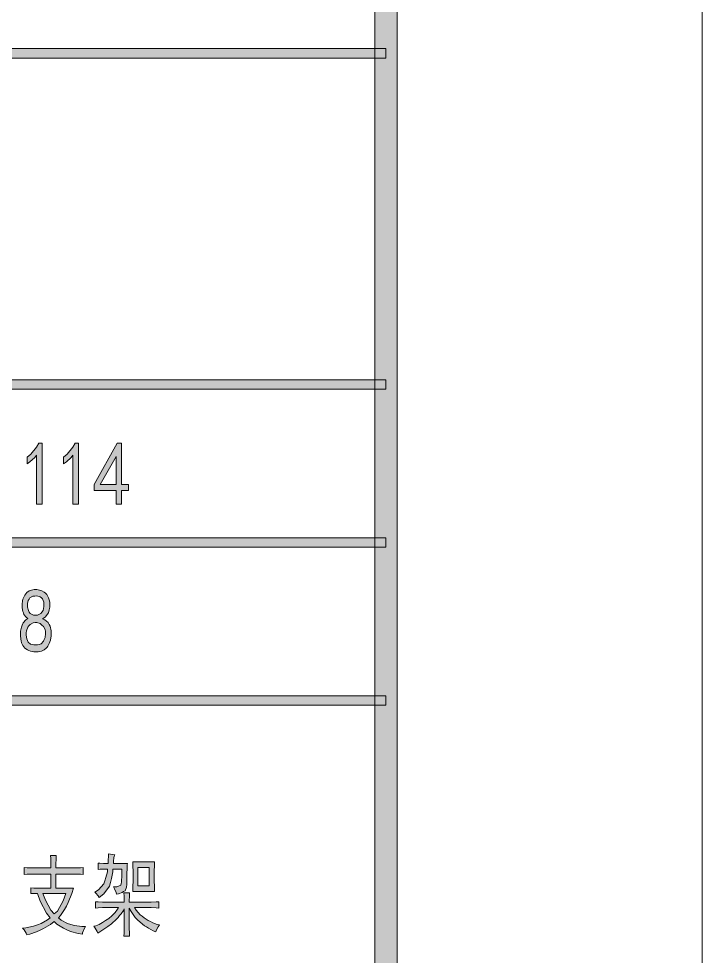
# Model space of a CAD drawing. Header units: millimetres. Extents: x 0 to 586, y 0 to 414.
# Drawn here: x 564.32 to 585.63, y 28.57 to 57.79 of the extents above; entities that cross this region are included whole.
import ezdxf

# ---------------------------------------------------------------- set-up
doc = ezdxf.new("R2010")
doc.units = ezdxf.units.MM

msp = doc.modelspace()

# ---------------------------------------------------------------- hatches: boundary and pattern name
h = msp.add_hatch(color=0)
h.dxf.hatch_style = 2
h.paths.add_polyline_path([(576.117861, 9.514417), (575.429944, 10.205861), (575.429944, 403.877639), (576.117861, 404.569083)])
h = msp.add_hatch(color=0)
h.dxf.hatch_style = 2
h.paths.add_polyline_path([(541.390417, 56.560861), (541.390417, 56.857194), (575.772139, 56.857194), (575.772139, 56.560861)])
h = msp.add_hatch(color=0)
h.dxf.hatch_style = 2
h.paths.add_polyline_path([(575.772139, 46.534917), (575.772139, 46.238583), (541.390417, 46.238583), (541.390417, 46.534917)])
h = msp.add_hatch(color=0)
h.dxf.hatch_style = 2
h.paths.add_polyline_path([(564.878361, 44.188944), (564.821917, 44.114861), (564.67375, 43.977278), (564.585556, 43.91025), (564.585556, 44.121917), (564.698444, 44.213639), (564.878361, 44.435889), (564.948917, 44.562889), (565.05475, 44.562889), (565.05475, 42.657889), (564.878361, 42.657889)])
h = msp.add_hatch(color=0)
h.dxf.hatch_style = 2
h.paths.add_polyline_path([(566.014306, 44.188944), (565.954333, 44.114861), (565.809694, 43.977278), (565.7215, 43.91025), (565.7215, 44.121917), (565.830861, 44.213639), (566.014306, 44.435889), (566.084861, 44.562889), (566.190694, 44.562889), (566.190694, 42.657889), (566.014306, 42.657889)])
h = msp.add_hatch(color=0)
h.paths.add_polyline_path([(567.361917, 43.081222), (566.677528, 43.081222), (566.677528, 43.268194), (567.397194, 44.562889), (567.527722, 44.562889), (567.527722, 43.268194), (567.742917, 43.268194), (567.742917, 43.081222), (567.527722, 43.081222), (567.527722, 42.657889), (567.361917, 42.657889)])
h.paths.add_polyline_path([(567.361917, 43.268194), (567.361917, 44.143083), (566.8645, 43.268194)])
h = msp.add_hatch(color=0)
h.dxf.hatch_style = 2
h.paths.add_polyline_path([(575.772139, 41.610139), (575.772139, 41.313806), (541.390417, 41.313806), (541.390417, 41.610139)])
h = msp.add_hatch(color=0)
h.paths.add_polyline_path([(564.377417, 38.629167), (564.377417, 38.696194), (564.405639, 38.826722), (564.433861, 38.890222), (564.458556, 38.953722), (564.54675, 39.056028), (564.61025, 39.094833), (564.557333, 39.133639), (564.486778, 39.221833), (564.469139, 39.267694), (564.4515, 39.313556), (564.430333, 39.422917), (564.426806, 39.482889), (564.426806, 39.542861), (564.437389, 39.648694), (564.455028, 39.694556), (564.469139, 39.736889), (564.515, 39.821556), (564.54675, 39.860361), (564.5785, 39.899167), (564.645528, 39.952083), (564.684333, 39.966194), (564.723139, 39.980306), (564.804278, 39.994417), (564.850139, 39.994417), (564.892472, 39.994417), (564.973611, 39.980306), (565.008889, 39.969722), (565.044167, 39.959139), (565.11825, 39.913278), (565.157056, 39.878), (565.199389, 39.839194), (565.255833, 39.736889), (565.273472, 39.673389), (565.291111, 39.606361), (565.291111, 39.451139), (565.269944, 39.362944), (565.248778, 39.27475), (565.146472, 39.133639), (565.061806, 39.08425), (565.135889, 39.056028), (565.241722, 38.971361), (565.273472, 38.911389), (565.305222, 38.854944), (565.336972, 38.713833), (565.336972, 38.629167), (565.336972, 38.548028), (565.315806, 38.413972), (565.294639, 38.364583), (565.277, 38.315194), (565.231139, 38.230528), (565.206444, 38.198778), (565.18175, 38.167028), (565.11825, 38.114111), (565.075917, 38.092944), (565.033583, 38.075306), (564.92775, 38.054139), (564.860722, 38.054139), (564.797222, 38.054139), (564.687861, 38.075306), (564.642, 38.092944), (564.592611, 38.114111), (564.515, 38.170556), (564.486778, 38.209361), (564.455028, 38.248167), (564.412694, 38.339889), (564.402111, 38.392806), (564.391528, 38.445722), (564.377417, 38.565667)])
h.paths.add_polyline_path([(564.560861, 38.643278), (564.557333, 38.57625), (564.574972, 38.459833), (564.596139, 38.410444), (564.617306, 38.357528), (564.687861, 38.294028), (564.740778, 38.283444), (564.797222, 38.269333), (564.906583, 38.269333), (564.963028, 38.286972), (565.023, 38.304611), (565.100611, 38.382222), (565.121778, 38.442194), (565.146472, 38.502167), (565.160583, 38.625639), (565.153528, 38.685611), (565.146472, 38.745583), (565.093556, 38.847889), (565.044167, 38.890222), (564.994778, 38.932556), (564.888944, 38.967833), (564.8325, 38.964306), (564.772528, 38.95725), (564.677278, 38.907861), (564.642, 38.862), (564.603194, 38.819667), (564.564389, 38.706778)])
h.paths.add_polyline_path([(564.592611, 39.504056), (564.592611, 39.451139), (564.624361, 39.345306), (564.652583, 39.295917), (564.684333, 39.246528), (564.783111, 39.197139), (564.850139, 39.197139), (564.913639, 39.197139), (565.015944, 39.246528), (565.047694, 39.295917), (565.082972, 39.345306), (565.111194, 39.46525), (565.111194, 39.532278), (565.107667, 39.602833), (565.068861, 39.705139), (565.030056, 39.736889), (564.99125, 39.772167), (564.892472, 39.800389), (564.825444, 39.793333), (564.761944, 39.789806), (564.670222, 39.740417), (564.645528, 39.698083), (564.617306, 39.659278), (564.592611, 39.5605)])
h = msp.add_hatch(color=0)
h.dxf.hatch_style = 2
h.paths.add_polyline_path([(575.772139, 36.681833), (575.772139, 36.389028), (541.390417, 36.389028), (541.390417, 36.681833)])
h = msp.add_hatch(color=0)
h.paths.add_polyline_path([(564.698444, 30.518806), (564.698444, 30.695194), (564.790167, 30.688139), (564.955972, 30.684611), (565.026528, 30.684611), (565.326389, 30.684611), (565.326389, 31.125583), (564.839556, 31.125583), (564.758417, 31.125583), (564.585556, 31.122056), (564.493833, 31.115), (564.493833, 31.326667), (564.585556, 31.319611), (564.754889, 31.316083), (564.828972, 31.316083), (565.326389, 31.316083), (565.326389, 31.421917), (565.322861, 31.615944), (565.319333, 31.704139), (565.495722, 31.704139), (565.492194, 31.615944), (565.485139, 31.421917), (565.485139, 31.316083), (566.017833, 31.316083), (566.088389, 31.316083), (566.247139, 31.319611), (566.335333, 31.326667), (566.335333, 31.115), (566.247139, 31.122056), (566.088389, 31.125583), (566.017833, 31.125583), (565.485139, 31.125583), (565.485139, 30.684611), (566.035472, 30.684611), (565.982556, 30.518806), (565.869667, 30.240111), (565.809694, 30.13075), (565.749722, 30.021389), (565.629778, 29.837944), (565.566278, 29.763861), (565.650944, 29.693306), (565.841444, 29.587472), (565.950806, 29.555722), (566.060167, 29.520444), (566.289472, 29.488694), (566.409417, 29.488694), (566.363556, 29.414611), (566.314167, 29.298194), (566.310639, 29.255861), (566.176583, 29.2735), (565.936694, 29.337), (565.827333, 29.389917), (565.717972, 29.439306), (565.516889, 29.566306), (565.425167, 29.643917), (565.319333, 29.55925), (565.100611, 29.428722), (564.99125, 29.375806), (564.878361, 29.326417), (564.670222, 29.255861), (564.574972, 29.234694), (564.560861, 29.284083), (564.493833, 29.389917), (564.440917, 29.442833), (564.550278, 29.449889), (564.783111, 29.499278), (564.906583, 29.545139), (565.026528, 29.587472), (565.224083, 29.696833), (565.301694, 29.763861), (565.185278, 29.904972), (564.99125, 30.278917), (564.910111, 30.518806)])
h.paths.add_polyline_path([(565.079444, 30.518806), (565.153528, 30.314194), (565.329917, 29.996694), (565.432222, 29.887333), (565.531, 29.975528), (565.710917, 30.2895), (565.795583, 30.518806)])
h = msp.add_hatch(color=0)
h.dxf.hatch_style = 2
h.paths.add_polyline_path([(567.319583, 31.725306), (567.309, 31.704139), (567.287833, 31.640639), (567.284306, 31.601833), (567.280778, 31.563028), (567.27725, 31.492472), (567.27725, 31.460722), (567.711167, 31.460722), (567.707639, 31.414861), (567.700583, 31.27375), (567.697056, 31.1785), (567.693528, 31.079722), (567.69, 30.896278), (567.69, 30.804556), (567.686472, 30.716361), (567.637083, 30.603472), (567.591222, 30.578778), (567.545361, 30.554083), (567.436, 30.51175), (567.3725, 30.497639), (567.361917, 30.550556), (567.312528, 30.666972), (567.27725, 30.726944), (567.386611, 30.726944), (567.506556, 30.779861), (567.517139, 30.82925), (567.524194, 30.878639), (567.534778, 31.104417), (567.534778, 31.280806), (567.259611, 31.280806), (567.252556, 31.192611), (567.217278, 30.984472), (567.182, 30.868056), (567.15025, 30.748111), (566.973861, 30.51175), (566.83275, 30.395333), (566.801, 30.444722), (566.730444, 30.529389), (566.691639, 30.561139), (566.815111, 30.63875), (566.973861, 30.818667), (567.009139, 30.917444), (567.044417, 31.016222), (567.08675, 31.199667), (567.090278, 31.280806), (567.019722, 31.280806), (566.970333, 31.280806), (566.860972, 31.277278), (566.797472, 31.270222), (566.797472, 31.471306), (566.850389, 31.46425), (566.963278, 31.460722), (567.019722, 31.460722), (567.107917, 31.460722), (567.111444, 31.548917), (567.1185, 31.697083), (567.1185, 31.757056)])
h = msp.add_hatch(color=0)
h.paths.add_polyline_path([(568.561361, 31.503056), (568.557833, 31.414861), (568.550778, 31.199667), (568.550778, 31.072667), (568.550778, 30.949194), (568.557833, 30.705778), (568.561361, 30.585833), (567.8805, 30.585833), (567.884028, 30.705778), (567.887556, 30.945667), (567.887556, 31.062083), (567.887556, 31.182028), (567.884028, 31.404278), (567.8805, 31.503056)])
h.paths.add_polyline_path([(568.392028, 30.762222), (568.392028, 31.326667), (568.03925, 31.326667), (568.03925, 30.762222)])
h = msp.add_hatch(color=0)
h.dxf.hatch_style = 2
h.paths.add_polyline_path([(567.612389, 30.250694), (567.612389, 30.296556), (567.608861, 30.441194), (567.605333, 30.539972), (567.781722, 30.539972), (567.778194, 30.434139), (567.771139, 30.2895), (567.771139, 30.250694), (568.384972, 30.250694), (568.452, 30.250694), (568.603694, 30.25775), (568.695417, 30.264806), (568.695417, 30.063722), (568.603694, 30.074306), (568.452, 30.084889), (568.384972, 30.084889), (567.933417, 30.084889), (567.989861, 29.996694), (568.109806, 29.859111), (568.169778, 29.809722), (568.233278, 29.760333), (568.363806, 29.675667), (568.434361, 29.643917), (568.501389, 29.608639), (568.6425, 29.55925), (568.713056, 29.545139), (568.667194, 29.478111), (568.61075, 29.365222), (568.596639, 29.322889), (568.511972, 29.361694), (568.367333, 29.439306), (568.303833, 29.478111), (568.243861, 29.516917), (568.106278, 29.629806), (568.028667, 29.703889), (567.954583, 29.777972), (567.824056, 29.957889), (567.771139, 30.063722), (567.771139, 29.499278), (567.771139, 29.442833), (567.778194, 29.287611), (567.781722, 29.188833), (567.605333, 29.188833), (567.608861, 29.284083), (567.612389, 29.439306), (567.612389, 29.499278), (567.612389, 30.042556), (567.587694, 29.993167), (567.513611, 29.887333), (567.46775, 29.830889), (567.421889, 29.774444), (567.319583, 29.672139), (567.266667, 29.626278), (567.21375, 29.580417), (567.097333, 29.492222), (567.037361, 29.449889), (566.973861, 29.407556), (566.850389, 29.326417), (566.790417, 29.287611), (566.765722, 29.337), (566.70575, 29.442833), (566.663417, 29.499278), (566.726917, 29.516917), (566.836278, 29.55925), (566.885667, 29.587472), (566.935056, 29.615694), (567.033833, 29.675667), (567.079694, 29.710944), (567.129083, 29.742694), (567.231389, 29.827361), (567.280778, 29.880278), (567.330167, 29.933194), (567.407778, 30.0355), (567.436, 30.084889), (567.002083, 30.084889), (566.938583, 30.084889), (566.797472, 30.074306), (566.716333, 30.063722), (566.716333, 30.264806), (566.797472, 30.25775), (566.938583, 30.250694), (567.002083, 30.250694)])

# ---------------------------------------------------------------- linework, layer by layer
at = {"color": 0, "lineweight": 0}
for points in [[(0, 0), (585.632278, 0), (585.632278, 414.0835), (0, 414.0835)], [(576.117861, 9.514417), (575.429944, 10.205861), (575.429944, 403.877639), (576.117861, 404.569083)], [(541.390417, 56.560861), (541.390417, 56.857194), (575.772139, 56.857194), (575.772139, 56.560861)], [(575.772139, 46.534917), (575.772139, 46.238583), (541.390417, 46.238583), (541.390417, 46.534917)], [(564.878361, 44.188944), (564.821917, 44.114861), (564.67375, 43.977278), (564.585556, 43.91025), (564.585556, 44.121917), (564.698444, 44.213639), (564.878361, 44.435889), (564.948917, 44.562889), (565.05475, 44.562889), (565.05475, 42.657889), (564.878361, 42.657889)], [(566.014306, 44.188944), (565.954333, 44.114861), (565.809694, 43.977278), (565.7215, 43.91025), (565.7215, 44.121917), (565.830861, 44.213639), (566.014306, 44.435889), (566.084861, 44.562889), (566.190694, 44.562889), (566.190694, 42.657889), (566.014306, 42.657889)], [(567.361917, 43.081222), (566.677528, 43.081222), (566.677528, 43.268194), (567.397194, 44.562889), (567.527722, 44.562889), (567.527722, 43.268194), (567.742917, 43.268194), (567.742917, 43.081222), (567.527722, 43.081222), (567.527722, 42.657889), (567.361917, 42.657889)], [(567.361917, 43.268194), (567.361917, 44.143083), (566.8645, 43.268194)], [(575.772139, 41.610139), (575.772139, 41.313806), (541.390417, 41.313806), (541.390417, 41.610139)], [(564.377417, 38.629167), (564.377417, 38.696194), (564.405639, 38.826722), (564.433861, 38.890222), (564.458556, 38.953722), (564.54675, 39.056028), (564.61025, 39.094833), (564.557333, 39.133639), (564.486778, 39.221833), (564.469139, 39.267694), (564.4515, 39.313556), (564.430333, 39.422917), (564.426806, 39.482889), (564.426806, 39.542861), (564.437389, 39.648694), (564.455028, 39.694556), (564.469139, 39.736889), (564.515, 39.821556), (564.54675, 39.860361), (564.5785, 39.899167), (564.645528, 39.952083), (564.684333, 39.966194), (564.723139, 39.980306), (564.804278, 39.994417), (564.850139, 39.994417), (564.892472, 39.994417), (564.973611, 39.980306), (565.008889, 39.969722), (565.044167, 39.959139), (565.11825, 39.913278), (565.157056, 39.878), (565.199389, 39.839194), (565.255833, 39.736889), (565.273472, 39.673389), (565.291111, 39.606361), (565.291111, 39.451139), (565.269944, 39.362944), (565.248778, 39.27475), (565.146472, 39.133639), (565.061806, 39.08425), (565.135889, 39.056028), (565.241722, 38.971361), (565.273472, 38.911389), (565.305222, 38.854944), (565.336972, 38.713833), (565.336972, 38.629167), (565.336972, 38.548028), (565.315806, 38.413972), (565.294639, 38.364583), (565.277, 38.315194), (565.231139, 38.230528), (565.206444, 38.198778), (565.18175, 38.167028), (565.11825, 38.114111), (565.075917, 38.092944), (565.033583, 38.075306), (564.92775, 38.054139), (564.860722, 38.054139), (564.797222, 38.054139), (564.687861, 38.075306), (564.642, 38.092944), (564.592611, 38.114111), (564.515, 38.170556), (564.486778, 38.209361), (564.455028, 38.248167), (564.412694, 38.339889), (564.402111, 38.392806), (564.391528, 38.445722), (564.377417, 38.565667)], [(564.592611, 39.504056), (564.592611, 39.451139), (564.624361, 39.345306), (564.652583, 39.295917), (564.684333, 39.246528), (564.783111, 39.197139), (564.850139, 39.197139), (564.913639, 39.197139), (565.015944, 39.246528), (565.047694, 39.295917), (565.082972, 39.345306), (565.111194, 39.46525), (565.111194, 39.532278), (565.107667, 39.602833), (565.068861, 39.705139), (565.030056, 39.736889), (564.99125, 39.772167), (564.892472, 39.800389), (564.825444, 39.793333), (564.761944, 39.789806), (564.670222, 39.740417), (564.645528, 39.698083), (564.617306, 39.659278), (564.592611, 39.5605)], [(564.560861, 38.643278), (564.557333, 38.57625), (564.574972, 38.459833), (564.596139, 38.410444), (564.617306, 38.357528), (564.687861, 38.294028), (564.740778, 38.283444), (564.797222, 38.269333), (564.906583, 38.269333), (564.963028, 38.286972), (565.023, 38.304611), (565.100611, 38.382222), (565.121778, 38.442194), (565.146472, 38.502167), (565.160583, 38.625639), (565.153528, 38.685611), (565.146472, 38.745583), (565.093556, 38.847889), (565.044167, 38.890222), (564.994778, 38.932556), (564.888944, 38.967833), (564.8325, 38.964306), (564.772528, 38.95725), (564.677278, 38.907861), (564.642, 38.862), (564.603194, 38.819667), (564.564389, 38.706778)], [(575.772139, 36.681833), (575.772139, 36.389028), (541.390417, 36.389028), (541.390417, 36.681833)], [(564.698444, 30.518806), (564.698444, 30.695194), (564.790167, 30.688139), (564.955972, 30.684611), (565.026528, 30.684611), (565.326389, 30.684611), (565.326389, 31.125583), (564.839556, 31.125583), (564.758417, 31.125583), (564.585556, 31.122056), (564.493833, 31.115), (564.493833, 31.326667), (564.585556, 31.319611), (564.754889, 31.316083), (564.828972, 31.316083), (565.326389, 31.316083), (565.326389, 31.421917), (565.322861, 31.615944), (565.319333, 31.704139), (565.495722, 31.704139), (565.492194, 31.615944), (565.485139, 31.421917), (565.485139, 31.316083), (566.017833, 31.316083), (566.088389, 31.316083), (566.247139, 31.319611), (566.335333, 31.326667), (566.335333, 31.115), (566.247139, 31.122056), (566.088389, 31.125583), (566.017833, 31.125583), (565.485139, 31.125583), (565.485139, 30.684611), (566.035472, 30.684611), (565.982556, 30.518806), (565.869667, 30.240111), (565.809694, 30.13075), (565.749722, 30.021389), (565.629778, 29.837944), (565.566278, 29.763861), (565.650944, 29.693306), (565.841444, 29.587472), (565.950806, 29.555722), (566.060167, 29.520444), (566.289472, 29.488694), (566.409417, 29.488694), (566.363556, 29.414611), (566.314167, 29.298194), (566.310639, 29.255861), (566.176583, 29.2735), (565.936694, 29.337), (565.827333, 29.389917), (565.717972, 29.439306), (565.516889, 29.566306), (565.425167, 29.643917), (565.319333, 29.55925), (565.100611, 29.428722), (564.99125, 29.375806), (564.878361, 29.326417), (564.670222, 29.255861), (564.574972, 29.234694), (564.560861, 29.284083), (564.493833, 29.389917), (564.440917, 29.442833), (564.550278, 29.449889), (564.783111, 29.499278), (564.906583, 29.545139), (565.026528, 29.587472), (565.224083, 29.696833), (565.301694, 29.763861), (565.185278, 29.904972), (564.99125, 30.278917), (564.910111, 30.518806)], [(567.319583, 31.725306), (567.309, 31.704139), (567.287833, 31.640639), (567.284306, 31.601833), (567.280778, 31.563028), (567.27725, 31.492472), (567.27725, 31.460722), (567.711167, 31.460722), (567.707639, 31.414861), (567.700583, 31.27375), (567.697056, 31.1785), (567.693528, 31.079722), (567.69, 30.896278), (567.69, 30.804556), (567.686472, 30.716361), (567.637083, 30.603472), (567.591222, 30.578778), (567.545361, 30.554083), (567.436, 30.51175), (567.3725, 30.497639), (567.361917, 30.550556), (567.312528, 30.666972), (567.27725, 30.726944), (567.386611, 30.726944), (567.506556, 30.779861), (567.517139, 30.82925), (567.524194, 30.878639), (567.534778, 31.104417), (567.534778, 31.280806), (567.259611, 31.280806), (567.252556, 31.192611), (567.217278, 30.984472), (567.182, 30.868056), (567.15025, 30.748111), (566.973861, 30.51175), (566.83275, 30.395333), (566.801, 30.444722), (566.730444, 30.529389), (566.691639, 30.561139), (566.815111, 30.63875), (566.973861, 30.818667), (567.009139, 30.917444), (567.044417, 31.016222), (567.08675, 31.199667), (567.090278, 31.280806), (567.019722, 31.280806), (566.970333, 31.280806), (566.860972, 31.277278), (566.797472, 31.270222), (566.797472, 31.471306), (566.850389, 31.46425), (566.963278, 31.460722), (567.019722, 31.460722), (567.107917, 31.460722), (567.111444, 31.548917), (567.1185, 31.697083), (567.1185, 31.757056)], [(568.561361, 31.503056), (568.557833, 31.414861), (568.550778, 31.199667), (568.550778, 31.072667), (568.550778, 30.949194), (568.557833, 30.705778), (568.561361, 30.585833), (567.8805, 30.585833), (567.884028, 30.705778), (567.887556, 30.945667), (567.887556, 31.062083), (567.887556, 31.182028), (567.884028, 31.404278), (567.8805, 31.503056)], [(568.392028, 30.762222), (568.392028, 31.326667), (568.03925, 31.326667), (568.03925, 30.762222)], [(565.079444, 30.518806), (565.153528, 30.314194), (565.329917, 29.996694), (565.432222, 29.887333), (565.531, 29.975528), (565.710917, 30.2895), (565.795583, 30.518806)], [(567.612389, 30.250694), (567.612389, 30.296556), (567.608861, 30.441194), (567.605333, 30.539972), (567.781722, 30.539972), (567.778194, 30.434139), (567.771139, 30.2895), (567.771139, 30.250694), (568.384972, 30.250694), (568.452, 30.250694), (568.603694, 30.25775), (568.695417, 30.264806), (568.695417, 30.063722), (568.603694, 30.074306), (568.452, 30.084889), (568.384972, 30.084889), (567.933417, 30.084889), (567.989861, 29.996694), (568.109806, 29.859111), (568.169778, 29.809722), (568.233278, 29.760333), (568.363806, 29.675667), (568.434361, 29.643917), (568.501389, 29.608639), (568.6425, 29.55925), (568.713056, 29.545139), (568.667194, 29.478111), (568.61075, 29.365222), (568.596639, 29.322889), (568.511972, 29.361694), (568.367333, 29.439306), (568.303833, 29.478111), (568.243861, 29.516917), (568.106278, 29.629806), (568.028667, 29.703889), (567.954583, 29.777972), (567.824056, 29.957889), (567.771139, 30.063722), (567.771139, 29.499278), (567.771139, 29.442833), (567.778194, 29.287611), (567.781722, 29.188833), (567.605333, 29.188833), (567.608861, 29.284083), (567.612389, 29.439306), (567.612389, 29.499278), (567.612389, 30.042556), (567.587694, 29.993167), (567.513611, 29.887333), (567.46775, 29.830889), (567.421889, 29.774444), (567.319583, 29.672139), (567.266667, 29.626278), (567.21375, 29.580417), (567.097333, 29.492222), (567.037361, 29.449889), (566.973861, 29.407556), (566.850389, 29.326417), (566.790417, 29.287611), (566.765722, 29.337), (566.70575, 29.442833), (566.663417, 29.499278), (566.726917, 29.516917), (566.836278, 29.55925), (566.885667, 29.587472), (566.935056, 29.615694), (567.033833, 29.675667), (567.079694, 29.710944), (567.129083, 29.742694), (567.231389, 29.827361), (567.280778, 29.880278), (567.330167, 29.933194), (567.407778, 30.0355), (567.436, 30.084889), (567.002083, 30.084889), (566.938583, 30.084889), (566.797472, 30.074306), (566.716333, 30.063722), (566.716333, 30.264806), (566.797472, 30.25775), (566.938583, 30.250694), (567.002083, 30.250694)]]:
    msp.add_lwpolyline(points, close=True, dxfattribs=at)

doc.saveas('drawing.dxf')
